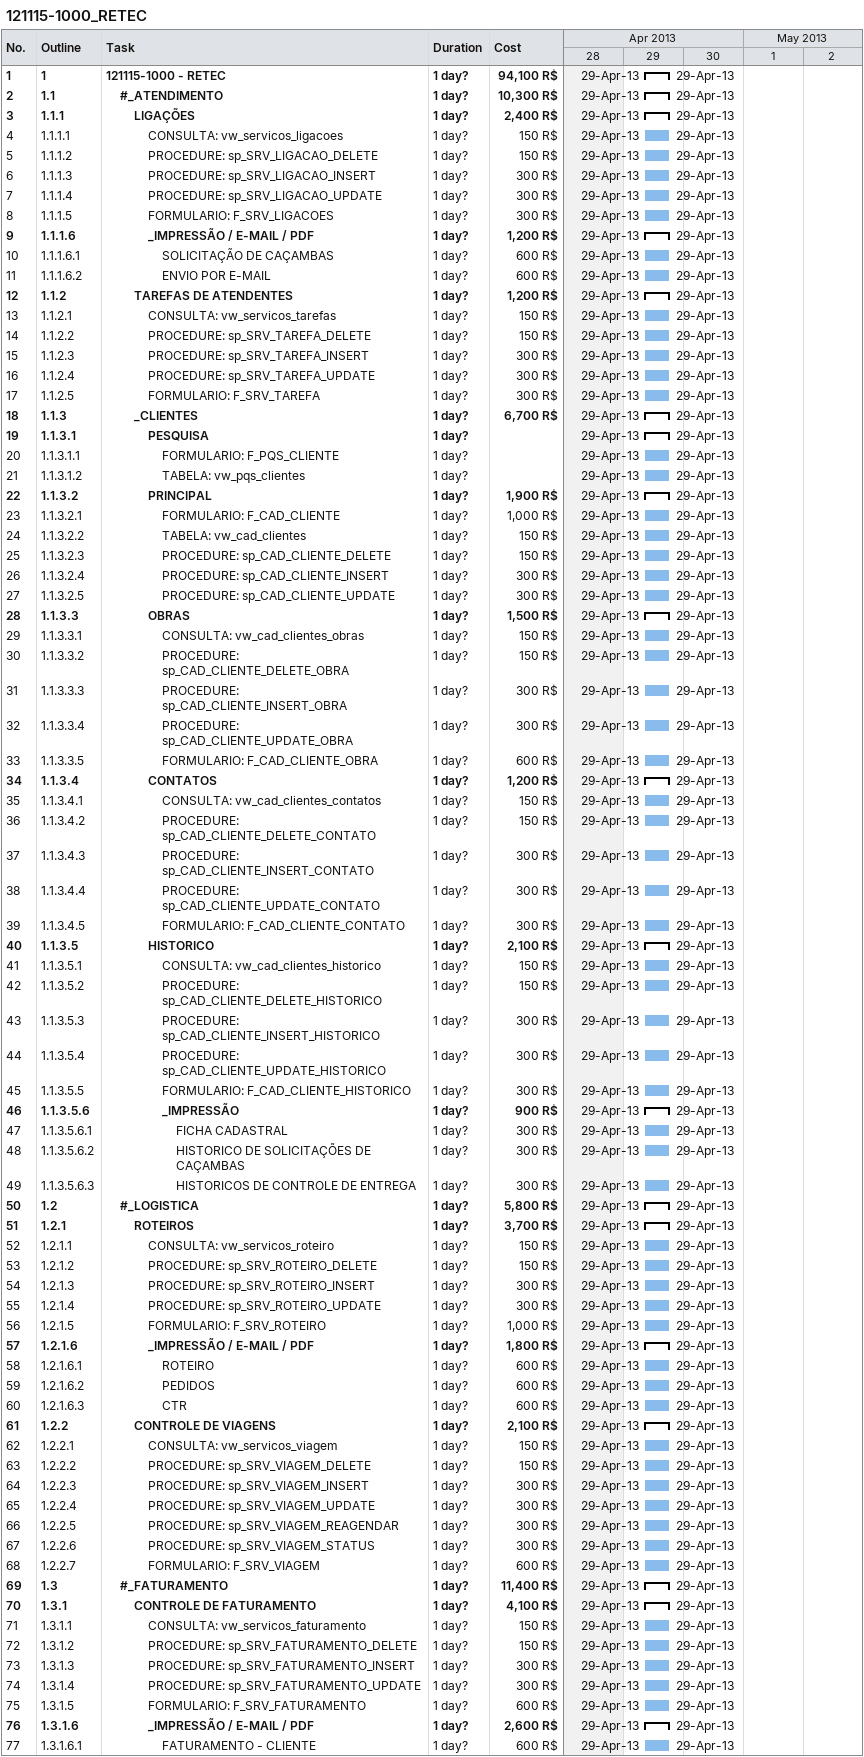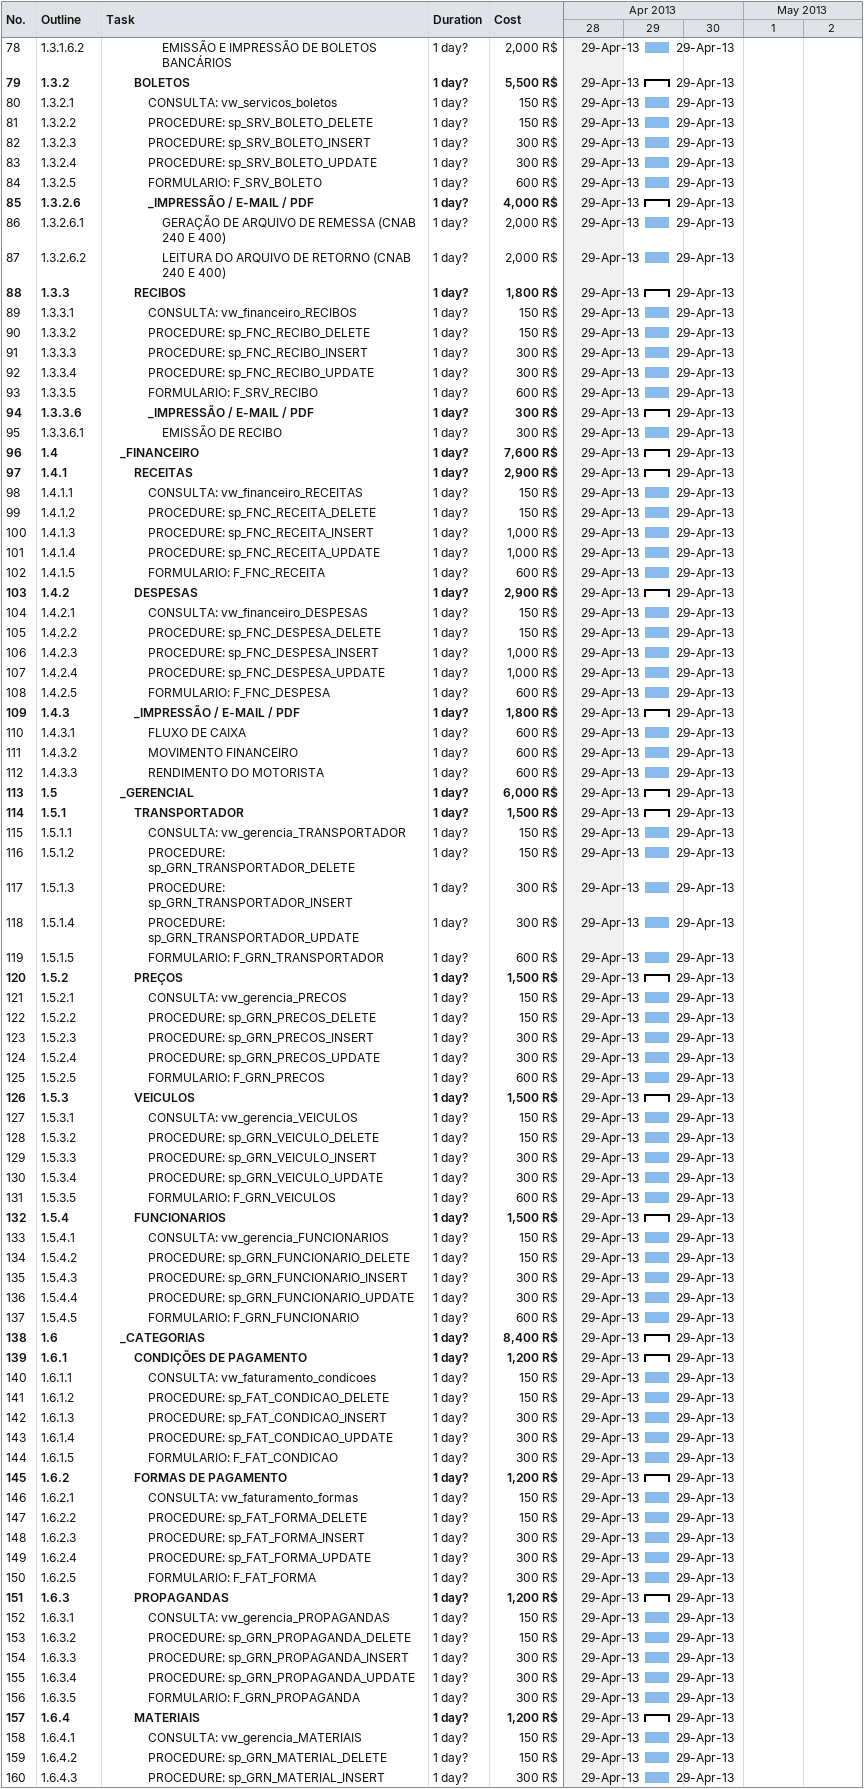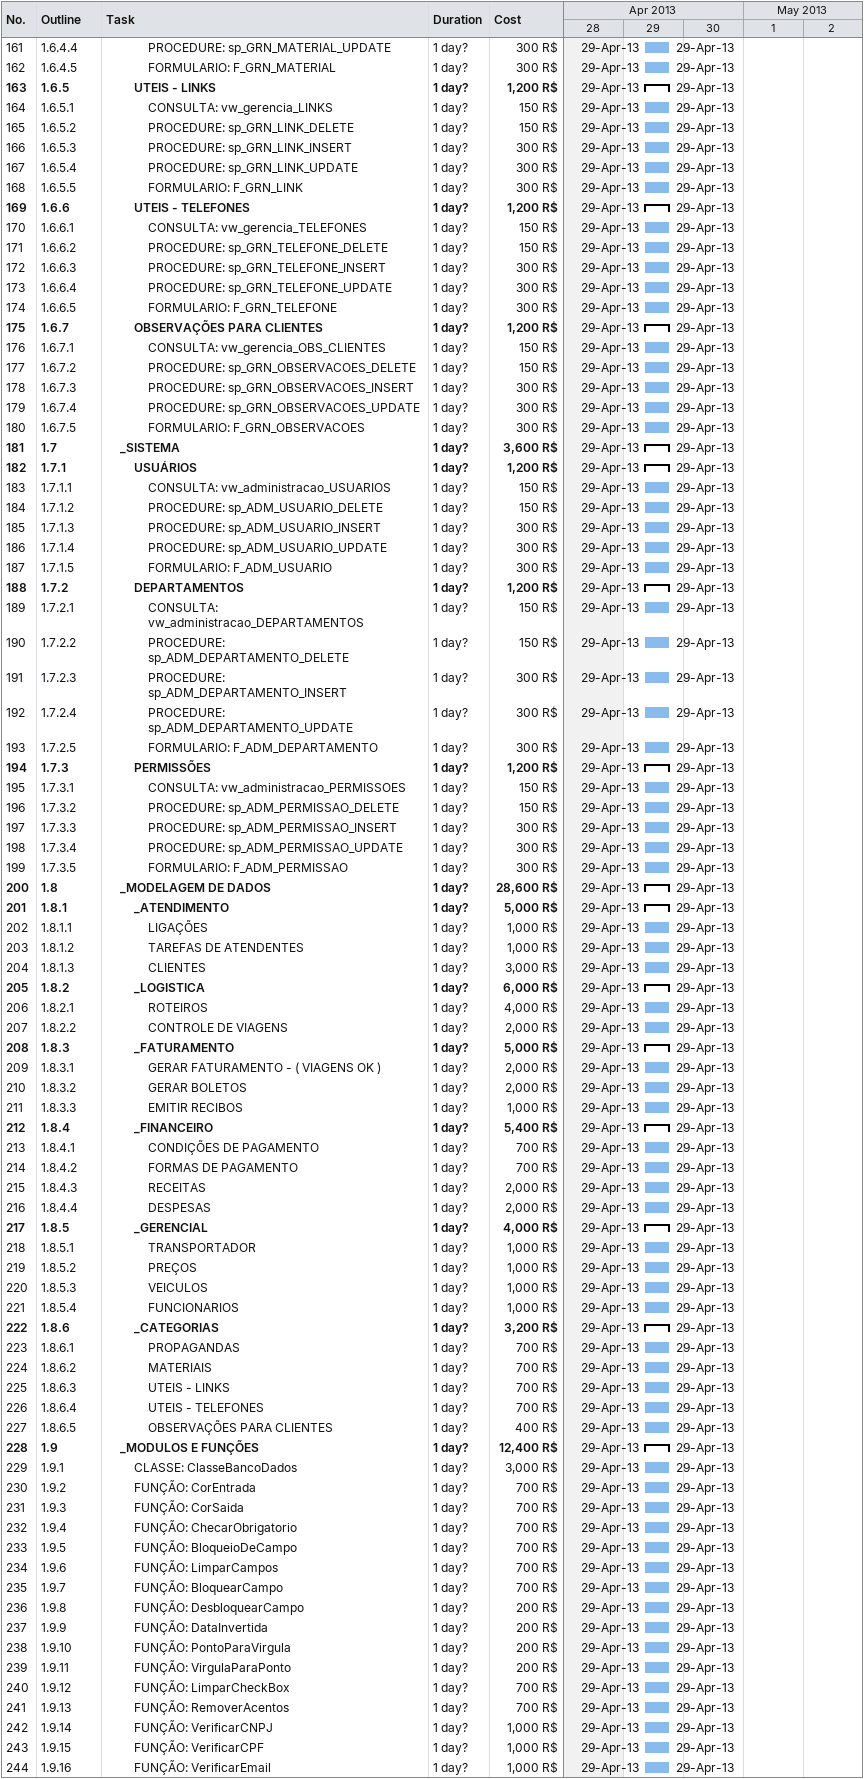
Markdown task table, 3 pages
121115-1000_RETEC

| ID | WBS | Task | Duration | Start | Finish | Cost (R$) |
|---|---|---|---|---|---|---|
| 1 | 1 | **121115-1000 - RETEC** | 1d? | 2013-04-29 | 2013-04-29 | 94100 |
| 2 | 1.1 | **#_ATENDIMENTO** | 1d? | 2013-04-29 | 2013-04-29 | 10300 |
| 3 | 1.1.1 | **LIGAÇÕES** | 1d? | 2013-04-29 | 2013-04-29 | 2400 |
| 4 | 1.1.1.1 | CONSULTA: vw_servicos_ligacoes | 1d? | 2013-04-29 | 2013-04-29 | 150 |
| 5 | 1.1.1.2 | PROCEDURE: sp_SRV_LIGACAO_DELETE | 1d? | 2013-04-29 | 2013-04-29 | 150 |
| 6 | 1.1.1.3 | PROCEDURE: sp_SRV_LIGACAO_INSERT | 1d? | 2013-04-29 | 2013-04-29 | 300 |
| 7 | 1.1.1.4 | PROCEDURE: sp_SRV_LIGACAO_UPDATE | 1d? | 2013-04-29 | 2013-04-29 | 300 |
| 8 | 1.1.1.5 | FORMULARIO: F_SRV_LIGACOES | 1d? | 2013-04-29 | 2013-04-29 | 300 |
| 9 | 1.1.1.6 | **_IMPRESSÃO / E-MAIL / PDF** | 1d? | 2013-04-29 | 2013-04-29 | 1200 |
| 10 | 1.1.1.6.1 | SOLICITAÇÃO DE CAÇAMBAS | 1d? | 2013-04-29 | 2013-04-29 | 600 |
| 11 | 1.1.1.6.2 | ENVIO POR E-MAIL | 1d? | 2013-04-29 | 2013-04-29 | 600 |
| 12 | 1.1.2 | **TAREFAS DE ATENDENTES** | 1d? | 2013-04-29 | 2013-04-29 | 1200 |
| 13 | 1.1.2.1 | CONSULTA: vw_servicos_tarefas | 1d? | 2013-04-29 | 2013-04-29 | 150 |
| 14 | 1.1.2.2 | PROCEDURE: sp_SRV_TAREFA_DELETE | 1d? | 2013-04-29 | 2013-04-29 | 150 |
| 15 | 1.1.2.3 | PROCEDURE: sp_SRV_TAREFA_INSERT | 1d? | 2013-04-29 | 2013-04-29 | 300 |
| 16 | 1.1.2.4 | PROCEDURE: sp_SRV_TAREFA_UPDATE | 1d? | 2013-04-29 | 2013-04-29 | 300 |
| 17 | 1.1.2.5 | FORMULARIO: F_SRV_TAREFA | 1d? | 2013-04-29 | 2013-04-29 | 300 |
| 18 | 1.1.3 | **_CLIENTES** | 1d? | 2013-04-29 | 2013-04-29 | 6700 |
| 19 | 1.1.3.1 | **PESQUISA** | 1d? | 2013-04-29 | 2013-04-29 |  |
| 20 | 1.1.3.1.1 | FORMULARIO: F_PQS_CLIENTE | 1d? | 2013-04-29 | 2013-04-29 |  |
| 21 | 1.1.3.1.2 | TABELA: vw_pqs_clientes | 1d? | 2013-04-29 | 2013-04-29 |  |
| 22 | 1.1.3.2 | **PRINCIPAL** | 1d? | 2013-04-29 | 2013-04-29 | 1900 |
| 23 | 1.1.3.2.1 | FORMULARIO: F_CAD_CLIENTE | 1d? | 2013-04-29 | 2013-04-29 | 1000 |
| 24 | 1.1.3.2.2 | TABELA: vw_cad_clientes | 1d? | 2013-04-29 | 2013-04-29 | 150 |
| 25 | 1.1.3.2.3 | PROCEDURE: sp_CAD_CLIENTE_DELETE | 1d? | 2013-04-29 | 2013-04-29 | 150 |
| 26 | 1.1.3.2.4 | PROCEDURE: sp_CAD_CLIENTE_INSERT | 1d? | 2013-04-29 | 2013-04-29 | 300 |
| 27 | 1.1.3.2.5 | PROCEDURE: sp_CAD_CLIENTE_UPDATE | 1d? | 2013-04-29 | 2013-04-29 | 300 |
| 28 | 1.1.3.3 | **OBRAS** | 1d? | 2013-04-29 | 2013-04-29 | 1500 |
| 29 | 1.1.3.3.1 | CONSULTA: vw_cad_clientes_obras | 1d? | 2013-04-29 | 2013-04-29 | 150 |
| 30 | 1.1.3.3.2 | PROCEDURE: sp_CAD_CLIENTE_DELETE_OBRA | 1d? | 2013-04-29 | 2013-04-29 | 150 |
| 31 | 1.1.3.3.3 | PROCEDURE: sp_CAD_CLIENTE_INSERT_OBRA | 1d? | 2013-04-29 | 2013-04-29 | 300 |
| 32 | 1.1.3.3.4 | PROCEDURE: sp_CAD_CLIENTE_UPDATE_OBRA | 1d? | 2013-04-29 | 2013-04-29 | 300 |
| 33 | 1.1.3.3.5 | FORMULARIO: F_CAD_CLIENTE_OBRA | 1d? | 2013-04-29 | 2013-04-29 | 600 |
| 34 | 1.1.3.4 | **CONTATOS** | 1d? | 2013-04-29 | 2013-04-29 | 1200 |
| 35 | 1.1.3.4.1 | CONSULTA: vw_cad_clientes_contatos | 1d? | 2013-04-29 | 2013-04-29 | 150 |
| 36 | 1.1.3.4.2 | PROCEDURE: sp_CAD_CLIENTE_DELETE_CONTATO | 1d? | 2013-04-29 | 2013-04-29 | 150 |
| 37 | 1.1.3.4.3 | PROCEDURE: sp_CAD_CLIENTE_INSERT_CONTATO | 1d? | 2013-04-29 | 2013-04-29 | 300 |
| 38 | 1.1.3.4.4 | PROCEDURE: sp_CAD_CLIENTE_UPDATE_CONTATO | 1d? | 2013-04-29 | 2013-04-29 | 300 |
| 39 | 1.1.3.4.5 | FORMULARIO: F_CAD_CLIENTE_CONTATO | 1d? | 2013-04-29 | 2013-04-29 | 300 |
| 40 | 1.1.3.5 | **HISTORICO** | 1d? | 2013-04-29 | 2013-04-29 | 2100 |
| 41 | 1.1.3.5.1 | CONSULTA: vw_cad_clientes_historico | 1d? | 2013-04-29 | 2013-04-29 | 150 |
| 42 | 1.1.3.5.2 | PROCEDURE: sp_CAD_CLIENTE_DELETE_HISTORICO | 1d? | 2013-04-29 | 2013-04-29 | 150 |
| 43 | 1.1.3.5.3 | PROCEDURE: sp_CAD_CLIENTE_INSERT_HISTORICO | 1d? | 2013-04-29 | 2013-04-29 | 300 |
| 44 | 1.1.3.5.4 | PROCEDURE: sp_CAD_CLIENTE_UPDATE_HISTORICO | 1d? | 2013-04-29 | 2013-04-29 | 300 |
| 45 | 1.1.3.5.5 | FORMULARIO: F_CAD_CLIENTE_HISTORICO | 1d? | 2013-04-29 | 2013-04-29 | 300 |
| 46 | 1.1.3.5.6 | **_IMPRESSÃO** | 1d? | 2013-04-29 | 2013-04-29 | 900 |
| 47 | 1.1.3.5.6.1 | FICHA CADASTRAL | 1d? | 2013-04-29 | 2013-04-29 | 300 |
| 48 | 1.1.3.5.6.2 | HISTORICO DE SOLICITAÇÕES DE CAÇAMBAS | 1d? | 2013-04-29 | 2013-04-29 | 300 |
| 49 | 1.1.3.5.6.3 | HISTORICOS DE CONTROLE DE ENTREGA | 1d? | 2013-04-29 | 2013-04-29 | 300 |
| 50 | 1.2 | **#_LOGISTICA** | 1d? | 2013-04-29 | 2013-04-29 | 5800 |
| 51 | 1.2.1 | **ROTEIROS** | 1d? | 2013-04-29 | 2013-04-29 | 3700 |
| 52 | 1.2.1.1 | CONSULTA: vw_servicos_roteiro | 1d? | 2013-04-29 | 2013-04-29 | 150 |
| 53 | 1.2.1.2 | PROCEDURE: sp_SRV_ROTEIRO_DELETE | 1d? | 2013-04-29 | 2013-04-29 | 150 |
| 54 | 1.2.1.3 | PROCEDURE: sp_SRV_ROTEIRO_INSERT | 1d? | 2013-04-29 | 2013-04-29 | 300 |
| 55 | 1.2.1.4 | PROCEDURE: sp_SRV_ROTEIRO_UPDATE | 1d? | 2013-04-29 | 2013-04-29 | 300 |
| 56 | 1.2.1.5 | FORMULARIO: F_SRV_ROTEIRO | 1d? | 2013-04-29 | 2013-04-29 | 1000 |
| 57 | 1.2.1.6 | **_IMPRESSÃO / E-MAIL / PDF** | 1d? | 2013-04-29 | 2013-04-29 | 1800 |
| 58 | 1.2.1.6.1 | ROTEIRO | 1d? | 2013-04-29 | 2013-04-29 | 600 |
| 59 | 1.2.1.6.2 | PEDIDOS | 1d? | 2013-04-29 | 2013-04-29 | 600 |
| 60 | 1.2.1.6.3 | CTR | 1d? | 2013-04-29 | 2013-04-29 | 600 |
| 61 | 1.2.2 | **CONTROLE DE VIAGENS** | 1d? | 2013-04-29 | 2013-04-29 | 2100 |
| 62 | 1.2.2.1 | CONSULTA: vw_servicos_viagem | 1d? | 2013-04-29 | 2013-04-29 | 150 |
| 63 | 1.2.2.2 | PROCEDURE: sp_SRV_VIAGEM_DELETE | 1d? | 2013-04-29 | 2013-04-29 | 150 |
| 64 | 1.2.2.3 | PROCEDURE: sp_SRV_VIAGEM_INSERT | 1d? | 2013-04-29 | 2013-04-29 | 300 |
| 65 | 1.2.2.4 | PROCEDURE: sp_SRV_VIAGEM_UPDATE | 1d? | 2013-04-29 | 2013-04-29 | 300 |
| 66 | 1.2.2.5 | PROCEDURE: sp_SRV_VIAGEM_REAGENDAR | 1d? | 2013-04-29 | 2013-04-29 | 300 |
| 67 | 1.2.2.6 | PROCEDURE: sp_SRV_VIAGEM_STATUS | 1d? | 2013-04-29 | 2013-04-29 | 300 |
| 68 | 1.2.2.7 | FORMULARIO: F_SRV_VIAGEM | 1d? | 2013-04-29 | 2013-04-29 | 600 |
| 69 | 1.3 | **#_FATURAMENTO** | 1d? | 2013-04-29 | 2013-04-29 | 11400 |
| 70 | 1.3.1 | **CONTROLE DE FATURAMENTO** | 1d? | 2013-04-29 | 2013-04-29 | 4100 |
| 71 | 1.3.1.1 | CONSULTA: vw_servicos_faturamento | 1d? | 2013-04-29 | 2013-04-29 | 150 |
| 72 | 1.3.1.2 | PROCEDURE: sp_SRV_FATURAMENTO_DELETE | 1d? | 2013-04-29 | 2013-04-29 | 150 |
| 73 | 1.3.1.3 | PROCEDURE: sp_SRV_FATURAMENTO_INSERT | 1d? | 2013-04-29 | 2013-04-29 | 300 |
| 74 | 1.3.1.4 | PROCEDURE: sp_SRV_FATURAMENTO_UPDATE | 1d? | 2013-04-29 | 2013-04-29 | 300 |
| 75 | 1.3.1.5 | FORMULARIO: F_SRV_FATURAMENTO | 1d? | 2013-04-29 | 2013-04-29 | 600 |
| 76 | 1.3.1.6 | **_IMPRESSÃO / E-MAIL / PDF** | 1d? | 2013-04-29 | 2013-04-29 | 2600 |
| 77 | 1.3.1.6.1 | FATURAMENTO - CLIENTE | 1d? | 2013-04-29 | 2013-04-29 | 600 |
| 78 | 1.3.1.6.2 | EMISSÃO E IMPRESSÃO DE BOLETOS BANCÁRIOS | 1d? | 2013-04-29 | 2013-04-29 | 2000 |
| 79 | 1.3.2 | **BOLETOS** | 1d? | 2013-04-29 | 2013-04-29 | 5500 |
| 80 | 1.3.2.1 | CONSULTA: vw_servicos_boletos | 1d? | 2013-04-29 | 2013-04-29 | 150 |
| 81 | 1.3.2.2 | PROCEDURE: sp_SRV_BOLETO_DELETE | 1d? | 2013-04-29 | 2013-04-29 | 150 |
| 82 | 1.3.2.3 | PROCEDURE: sp_SRV_BOLETO_INSERT | 1d? | 2013-04-29 | 2013-04-29 | 300 |
| 83 | 1.3.2.4 | PROCEDURE: sp_SRV_BOLETO_UPDATE | 1d? | 2013-04-29 | 2013-04-29 | 300 |
| 84 | 1.3.2.5 | FORMULARIO: F_SRV_BOLETO | 1d? | 2013-04-29 | 2013-04-29 | 600 |
| 85 | 1.3.2.6 | **_IMPRESSÃO / E-MAIL / PDF** | 1d? | 2013-04-29 | 2013-04-29 | 4000 |
| 86 | 1.3.2.6.1 | GERAÇÃO DE ARQUIVO DE REMESSA (CNAB 240 E 400) | 1d? | 2013-04-29 | 2013-04-29 | 2000 |
| 87 | 1.3.2.6.2 | LEITURA DO ARQUIVO DE RETORNO (CNAB 240 E 400) | 1d? | 2013-04-29 | 2013-04-29 | 2000 |
| 88 | 1.3.3 | **RECIBOS** | 1d? | 2013-04-29 | 2013-04-29 | 1800 |
| 89 | 1.3.3.1 | CONSULTA: vw_financeiro_RECIBOS | 1d? | 2013-04-29 | 2013-04-29 | 150 |
| 90 | 1.3.3.2 | PROCEDURE: sp_FNC_RECIBO_DELETE | 1d? | 2013-04-29 | 2013-04-29 | 150 |
| 91 | 1.3.3.3 | PROCEDURE: sp_FNC_RECIBO_INSERT | 1d? | 2013-04-29 | 2013-04-29 | 300 |
| 92 | 1.3.3.4 | PROCEDURE: sp_FNC_RECIBO_UPDATE | 1d? | 2013-04-29 | 2013-04-29 | 300 |
| 93 | 1.3.3.5 | FORMULARIO: F_SRV_RECIBO | 1d? | 2013-04-29 | 2013-04-29 | 600 |
| 94 | 1.3.3.6 | **_IMPRESSÃO / E-MAIL / PDF** | 1d? | 2013-04-29 | 2013-04-29 | 300 |
| 95 | 1.3.3.6.1 | EMISSÃO DE RECIBO | 1d? | 2013-04-29 | 2013-04-29 | 300 |
| 96 | 1.4 | **_FINANCEIRO** | 1d? | 2013-04-29 | 2013-04-29 | 7600 |
| 97 | 1.4.1 | **RECEITAS** | 1d? | 2013-04-29 | 2013-04-29 | 2900 |
| 98 | 1.4.1.1 | CONSULTA: vw_financeiro_RECEITAS | 1d? | 2013-04-29 | 2013-04-29 | 150 |
| 99 | 1.4.1.2 | PROCEDURE: sp_FNC_RECEITA_DELETE | 1d? | 2013-04-29 | 2013-04-29 | 150 |
| 100 | 1.4.1.3 | PROCEDURE: sp_FNC_RECEITA_INSERT | 1d? | 2013-04-29 | 2013-04-29 | 1000 |
| 101 | 1.4.1.4 | PROCEDURE: sp_FNC_RECEITA_UPDATE | 1d? | 2013-04-29 | 2013-04-29 | 1000 |
| 102 | 1.4.1.5 | FORMULARIO: F_FNC_RECEITA | 1d? | 2013-04-29 | 2013-04-29 | 600 |
| 103 | 1.4.2 | **DESPESAS** | 1d? | 2013-04-29 | 2013-04-29 | 2900 |
| 104 | 1.4.2.1 | CONSULTA: vw_financeiro_DESPESAS | 1d? | 2013-04-29 | 2013-04-29 | 150 |
| 105 | 1.4.2.2 | PROCEDURE: sp_FNC_DESPESA_DELETE | 1d? | 2013-04-29 | 2013-04-29 | 150 |
| 106 | 1.4.2.3 | PROCEDURE: sp_FNC_DESPESA_INSERT | 1d? | 2013-04-29 | 2013-04-29 | 1000 |
| 107 | 1.4.2.4 | PROCEDURE: sp_FNC_DESPESA_UPDATE | 1d? | 2013-04-29 | 2013-04-29 | 1000 |
| 108 | 1.4.2.5 | FORMULARIO: F_FNC_DESPESA | 1d? | 2013-04-29 | 2013-04-29 | 600 |
| 109 | 1.4.3 | **_IMPRESSÃO / E-MAIL / PDF** | 1d? | 2013-04-29 | 2013-04-29 | 1800 |
| 110 | 1.4.3.1 | FLUXO DE CAIXA | 1d? | 2013-04-29 | 2013-04-29 | 600 |
| 111 | 1.4.3.2 | MOVIMENTO FINANCEIRO | 1d? | 2013-04-29 | 2013-04-29 | 600 |
| 112 | 1.4.3.3 | RENDIMENTO DO MOTORISTA | 1d? | 2013-04-29 | 2013-04-29 | 600 |
| 113 | 1.5 | **_GERENCIAL** | 1d? | 2013-04-29 | 2013-04-29 | 6000 |
| 114 | 1.5.1 | **TRANSPORTADOR** | 1d? | 2013-04-29 | 2013-04-29 | 1500 |
| 115 | 1.5.1.1 | CONSULTA: vw_gerencia_TRANSPORTADOR | 1d? | 2013-04-29 | 2013-04-29 | 150 |
| 116 | 1.5.1.2 | PROCEDURE: sp_GRN_TRANSPORTADOR_DELETE | 1d? | 2013-04-29 | 2013-04-29 | 150 |
| 117 | 1.5.1.3 | PROCEDURE: sp_GRN_TRANSPORTADOR_INSERT | 1d? | 2013-04-29 | 2013-04-29 | 300 |
| 118 | 1.5.1.4 | PROCEDURE: sp_GRN_TRANSPORTADOR_UPDATE | 1d? | 2013-04-29 | 2013-04-29 | 300 |
| 119 | 1.5.1.5 | FORMULARIO: F_GRN_TRANSPORTADOR | 1d? | 2013-04-29 | 2013-04-29 | 600 |
| 120 | 1.5.2 | **PREÇOS** | 1d? | 2013-04-29 | 2013-04-29 | 1500 |
| 121 | 1.5.2.1 | CONSULTA: vw_gerencia_PRECOS | 1d? | 2013-04-29 | 2013-04-29 | 150 |
| 122 | 1.5.2.2 | PROCEDURE: sp_GRN_PRECOS_DELETE | 1d? | 2013-04-29 | 2013-04-29 | 150 |
| 123 | 1.5.2.3 | PROCEDURE: sp_GRN_PRECOS_INSERT | 1d? | 2013-04-29 | 2013-04-29 | 300 |
| 124 | 1.5.2.4 | PROCEDURE: sp_GRN_PRECOS_UPDATE | 1d? | 2013-04-29 | 2013-04-29 | 300 |
| 125 | 1.5.2.5 | FORMULARIO: F_GRN_PRECOS | 1d? | 2013-04-29 | 2013-04-29 | 600 |
| 126 | 1.5.3 | **VEICULOS** | 1d? | 2013-04-29 | 2013-04-29 | 1500 |
| 127 | 1.5.3.1 | CONSULTA: vw_gerencia_VEICULOS | 1d? | 2013-04-29 | 2013-04-29 | 150 |
| 128 | 1.5.3.2 | PROCEDURE: sp_GRN_VEICULO_DELETE | 1d? | 2013-04-29 | 2013-04-29 | 150 |
| 129 | 1.5.3.3 | PROCEDURE: sp_GRN_VEICULO_INSERT | 1d? | 2013-04-29 | 2013-04-29 | 300 |
| 130 | 1.5.3.4 | PROCEDURE: sp_GRN_VEICULO_UPDATE | 1d? | 2013-04-29 | 2013-04-29 | 300 |
| 131 | 1.5.3.5 | FORMULARIO: F_GRN_VEICULOS | 1d? | 2013-04-29 | 2013-04-29 | 600 |
| 132 | 1.5.4 | **FUNCIONARIOS** | 1d? | 2013-04-29 | 2013-04-29 | 1500 |
| 133 | 1.5.4.1 | CONSULTA: vw_gerencia_FUNCIONARIOS | 1d? | 2013-04-29 | 2013-04-29 | 150 |
| 134 | 1.5.4.2 | PROCEDURE: sp_GRN_FUNCIONARIO_DELETE | 1d? | 2013-04-29 | 2013-04-29 | 150 |
| 135 | 1.5.4.3 | PROCEDURE: sp_GRN_FUNCIONARIO_INSERT | 1d? | 2013-04-29 | 2013-04-29 | 300 |
| 136 | 1.5.4.4 | PROCEDURE: sp_GRN_FUNCIONARIO_UPDATE | 1d? | 2013-04-29 | 2013-04-29 | 300 |
| 137 | 1.5.4.5 | FORMULARIO: F_GRN_FUNCIONARIO | 1d? | 2013-04-29 | 2013-04-29 | 600 |
| 138 | 1.6 | **_CATEGORIAS** | 1d? | 2013-04-29 | 2013-04-29 | 8400 |
| 139 | 1.6.1 | **CONDIÇÕES DE PAGAMENTO** | 1d? | 2013-04-29 | 2013-04-29 | 1200 |
| 140 | 1.6.1.1 | CONSULTA: vw_faturamento_condicoes | 1d? | 2013-04-29 | 2013-04-29 | 150 |
| 141 | 1.6.1.2 | PROCEDURE: sp_FAT_CONDICAO_DELETE | 1d? | 2013-04-29 | 2013-04-29 | 150 |
| 142 | 1.6.1.3 | PROCEDURE: sp_FAT_CONDICAO_INSERT | 1d? | 2013-04-29 | 2013-04-29 | 300 |
| 143 | 1.6.1.4 | PROCEDURE: sp_FAT_CONDICAO_UPDATE | 1d? | 2013-04-29 | 2013-04-29 | 300 |
| 144 | 1.6.1.5 | FORMULARIO: F_FAT_CONDICAO | 1d? | 2013-04-29 | 2013-04-29 | 300 |
| 145 | 1.6.2 | **FORMAS DE PAGAMENTO** | 1d? | 2013-04-29 | 2013-04-29 | 1200 |
| 146 | 1.6.2.1 | CONSULTA: vw_faturamento_formas | 1d? | 2013-04-29 | 2013-04-29 | 150 |
| 147 | 1.6.2.2 | PROCEDURE: sp_FAT_FORMA_DELETE | 1d? | 2013-04-29 | 2013-04-29 | 150 |
| 148 | 1.6.2.3 | PROCEDURE: sp_FAT_FORMA_INSERT | 1d? | 2013-04-29 | 2013-04-29 | 300 |
| 149 | 1.6.2.4 | PROCEDURE: sp_FAT_FORMA_UPDATE | 1d? | 2013-04-29 | 2013-04-29 | 300 |
| 150 | 1.6.2.5 | FORMULARIO: F_FAT_FORMA | 1d? | 2013-04-29 | 2013-04-29 | 300 |
| 151 | 1.6.3 | **PROPAGANDAS** | 1d? | 2013-04-29 | 2013-04-29 | 1200 |
| 152 | 1.6.3.1 | CONSULTA: vw_gerencia_PROPAGANDAS | 1d? | 2013-04-29 | 2013-04-29 | 150 |
| 153 | 1.6.3.2 | PROCEDURE: sp_GRN_PROPAGANDA_DELETE | 1d? | 2013-04-29 | 2013-04-29 | 150 |
| 154 | 1.6.3.3 | PROCEDURE: sp_GRN_PROPAGANDA_INSERT | 1d? | 2013-04-29 | 2013-04-29 | 300 |
| 155 | 1.6.3.4 | PROCEDURE: sp_GRN_PROPAGANDA_UPDATE | 1d? | 2013-04-29 | 2013-04-29 | 300 |
| 156 | 1.6.3.5 | FORMULARIO: F_GRN_PROPAGANDA | 1d? | 2013-04-29 | 2013-04-29 | 300 |
| 157 | 1.6.4 | **MATERIAIS** | 1d? | 2013-04-29 | 2013-04-29 | 1200 |
| 158 | 1.6.4.1 | CONSULTA: vw_gerencia_MATERIAIS | 1d? | 2013-04-29 | 2013-04-29 | 150 |
| 159 | 1.6.4.2 | PROCEDURE: sp_GRN_MATERIAL_DELETE | 1d? | 2013-04-29 | 2013-04-29 | 150 |
| 160 | 1.6.4.3 | PROCEDURE: sp_GRN_MATERIAL_INSERT | 1d? | 2013-04-29 | 2013-04-29 | 300 |
| 161 | 1.6.4.4 | PROCEDURE: sp_GRN_MATERIAL_UPDATE | 1d? | 2013-04-29 | 2013-04-29 | 300 |
| 162 | 1.6.4.5 | FORMULARIO: F_GRN_MATERIAL | 1d? | 2013-04-29 | 2013-04-29 | 300 |
| 163 | 1.6.5 | **UTEIS - LINKS** | 1d? | 2013-04-29 | 2013-04-29 | 1200 |
| 164 | 1.6.5.1 | CONSULTA: vw_gerencia_LINKS | 1d? | 2013-04-29 | 2013-04-29 | 150 |
| 165 | 1.6.5.2 | PROCEDURE: sp_GRN_LINK_DELETE | 1d? | 2013-04-29 | 2013-04-29 | 150 |
| 166 | 1.6.5.3 | PROCEDURE: sp_GRN_LINK_INSERT | 1d? | 2013-04-29 | 2013-04-29 | 300 |
| 167 | 1.6.5.4 | PROCEDURE: sp_GRN_LINK_UPDATE | 1d? | 2013-04-29 | 2013-04-29 | 300 |
| 168 | 1.6.5.5 | FORMULARIO: F_GRN_LINK | 1d? | 2013-04-29 | 2013-04-29 | 300 |
| 169 | 1.6.6 | **UTEIS - TELEFONES** | 1d? | 2013-04-29 | 2013-04-29 | 1200 |
| 170 | 1.6.6.1 | CONSULTA: vw_gerencia_TELEFONES | 1d? | 2013-04-29 | 2013-04-29 | 150 |
| 171 | 1.6.6.2 | PROCEDURE: sp_GRN_TELEFONE_DELETE | 1d? | 2013-04-29 | 2013-04-29 | 150 |
| 172 | 1.6.6.3 | PROCEDURE: sp_GRN_TELEFONE_INSERT | 1d? | 2013-04-29 | 2013-04-29 | 300 |
| 173 | 1.6.6.4 | PROCEDURE: sp_GRN_TELEFONE_UPDATE | 1d? | 2013-04-29 | 2013-04-29 | 300 |
| 174 | 1.6.6.5 | FORMULARIO: F_GRN_TELEFONE | 1d? | 2013-04-29 | 2013-04-29 | 300 |
| 175 | 1.6.7 | **OBSERVAÇÕES PARA CLIENTES** | 1d? | 2013-04-29 | 2013-04-29 | 1200 |
| 176 | 1.6.7.1 | CONSULTA: vw_gerencia_OBS_CLIENTES | 1d? | 2013-04-29 | 2013-04-29 | 150 |
| 177 | 1.6.7.2 | PROCEDURE: sp_GRN_OBSERVACOES_DELETE | 1d? | 2013-04-29 | 2013-04-29 | 150 |
| 178 | 1.6.7.3 | PROCEDURE: sp_GRN_OBSERVACOES_INSERT | 1d? | 2013-04-29 | 2013-04-29 | 300 |
| 179 | 1.6.7.4 | PROCEDURE: sp_GRN_OBSERVACOES_UPDATE | 1d? | 2013-04-29 | 2013-04-29 | 300 |
| 180 | 1.6.7.5 | FORMULARIO: F_GRN_OBSERVACOES | 1d? | 2013-04-29 | 2013-04-29 | 300 |
| 181 | 1.7 | **_SISTEMA** | 1d? | 2013-04-29 | 2013-04-29 | 3600 |
| 182 | 1.7.1 | **USUÁRIOS** | 1d? | 2013-04-29 | 2013-04-29 | 1200 |
| 183 | 1.7.1.1 | CONSULTA: vw_administracao_USUARIOS | 1d? | 2013-04-29 | 2013-04-29 | 150 |
| 184 | 1.7.1.2 | PROCEDURE: sp_ADM_USUARIO_DELETE | 1d? | 2013-04-29 | 2013-04-29 | 150 |
| 185 | 1.7.1.3 | PROCEDURE: sp_ADM_USUARIO_INSERT | 1d? | 2013-04-29 | 2013-04-29 | 300 |
| 186 | 1.7.1.4 | PROCEDURE: sp_ADM_USUARIO_UPDATE | 1d? | 2013-04-29 | 2013-04-29 | 300 |
| 187 | 1.7.1.5 | FORMULARIO: F_ADM_USUARIO | 1d? | 2013-04-29 | 2013-04-29 | 300 |
| 188 | 1.7.2 | **DEPARTAMENTOS** | 1d? | 2013-04-29 | 2013-04-29 | 1200 |
| 189 | 1.7.2.1 | CONSULTA: vw_administracao_DEPARTAMENTOS | 1d? | 2013-04-29 | 2013-04-29 | 150 |
| 190 | 1.7.2.2 | PROCEDURE: sp_ADM_DEPARTAMENTO_DELETE | 1d? | 2013-04-29 | 2013-04-29 | 150 |
| 191 | 1.7.2.3 | PROCEDURE: sp_ADM_DEPARTAMENTO_INSERT | 1d? | 2013-04-29 | 2013-04-29 | 300 |
| 192 | 1.7.2.4 | PROCEDURE: sp_ADM_DEPARTAMENTO_UPDATE | 1d? | 2013-04-29 | 2013-04-29 | 300 |
| 193 | 1.7.2.5 | FORMULARIO: F_ADM_DEPARTAMENTO | 1d? | 2013-04-29 | 2013-04-29 | 300 |
| 194 | 1.7.3 | **PERMISSÕES** | 1d? | 2013-04-29 | 2013-04-29 | 1200 |
| 195 | 1.7.3.1 | CONSULTA: vw_administracao_PERMISSOES | 1d? | 2013-04-29 | 2013-04-29 | 150 |
| 196 | 1.7.3.2 | PROCEDURE: sp_ADM_PERMISSAO_DELETE | 1d? | 2013-04-29 | 2013-04-29 | 150 |
| 197 | 1.7.3.3 | PROCEDURE: sp_ADM_PERMISSAO_INSERT | 1d? | 2013-04-29 | 2013-04-29 | 300 |
| 198 | 1.7.3.4 | PROCEDURE: sp_ADM_PERMISSAO_UPDATE | 1d? | 2013-04-29 | 2013-04-29 | 300 |
| 199 | 1.7.3.5 | FORMULARIO: F_ADM_PERMISSAO | 1d? | 2013-04-29 | 2013-04-29 | 300 |
| 200 | 1.8 | **_MODELAGEM DE DADOS** | 1d? | 2013-04-29 | 2013-04-29 | 28600 |
| 201 | 1.8.1 | **_ATENDIMENTO** | 1d? | 2013-04-29 | 2013-04-29 | 5000 |
| 202 | 1.8.1.1 | LIGAÇÕES | 1d? | 2013-04-29 | 2013-04-29 | 1000 |
| 203 | 1.8.1.2 | TAREFAS DE ATENDENTES | 1d? | 2013-04-29 | 2013-04-29 | 1000 |
| 204 | 1.8.1.3 | CLIENTES | 1d? | 2013-04-29 | 2013-04-29 | 3000 |
| 205 | 1.8.2 | **_LOGISTICA** | 1d? | 2013-04-29 | 2013-04-29 | 6000 |
| 206 | 1.8.2.1 | ROTEIROS | 1d? | 2013-04-29 | 2013-04-29 | 4000 |
| 207 | 1.8.2.2 | CONTROLE DE VIAGENS | 1d? | 2013-04-29 | 2013-04-29 | 2000 |
| 208 | 1.8.3 | **_FATURAMENTO** | 1d? | 2013-04-29 | 2013-04-29 | 5000 |
| 209 | 1.8.3.1 | GERAR FATURAMENTO - ( VIAGENS OK ) | 1d? | 2013-04-29 | 2013-04-29 | 2000 |
| 210 | 1.8.3.2 | GERAR BOLETOS | 1d? | 2013-04-29 | 2013-04-29 | 2000 |
| 211 | 1.8.3.3 | EMITIR RECIBOS | 1d? | 2013-04-29 | 2013-04-29 | 1000 |
| 212 | 1.8.4 | **_FINANCEIRO** | 1d? | 2013-04-29 | 2013-04-29 | 5400 |
| 213 | 1.8.4.1 | CONDIÇÕES DE PAGAMENTO | 1d? | 2013-04-29 | 2013-04-29 | 700 |
| 214 | 1.8.4.2 | FORMAS DE PAGAMENTO | 1d? | 2013-04-29 | 2013-04-29 | 700 |
| 215 | 1.8.4.3 | RECEITAS | 1d? | 2013-04-29 | 2013-04-29 | 2000 |
| 216 | 1.8.4.4 | DESPESAS | 1d? | 2013-04-29 | 2013-04-29 | 2000 |
| 217 | 1.8.5 | **_GERENCIAL** | 1d? | 2013-04-29 | 2013-04-29 | 4000 |
| 218 | 1.8.5.1 | TRANSPORTADOR | 1d? | 2013-04-29 | 2013-04-29 | 1000 |
| 219 | 1.8.5.2 | PREÇOS | 1d? | 2013-04-29 | 2013-04-29 | 1000 |
| 220 | 1.8.5.3 | VEICULOS | 1d? | 2013-04-29 | 2013-04-29 | 1000 |
| 221 | 1.8.5.4 | FUNCIONARIOS | 1d? | 2013-04-29 | 2013-04-29 | 1000 |
| 222 | 1.8.6 | **_CATEGORIAS** | 1d? | 2013-04-29 | 2013-04-29 | 3200 |
| 223 | 1.8.6.1 | PROPAGANDAS | 1d? | 2013-04-29 | 2013-04-29 | 700 |
| 224 | 1.8.6.2 | MATERIAIS | 1d? | 2013-04-29 | 2013-04-29 | 700 |
| 225 | 1.8.6.3 | UTEIS - LINKS | 1d? | 2013-04-29 | 2013-04-29 | 700 |
| 226 | 1.8.6.4 | UTEIS - TELEFONES | 1d? | 2013-04-29 | 2013-04-29 | 700 |
| 227 | 1.8.6.5 | OBSERVAÇÕES PARA CLIENTES | 1d? | 2013-04-29 | 2013-04-29 | 400 |
| 228 | 1.9 | **_MODULOS E FUNÇÕES** | 1d? | 2013-04-29 | 2013-04-29 | 12400 |
| 229 | 1.9.1 | CLASSE: ClasseBancoDados | 1d? | 2013-04-29 | 2013-04-29 | 3000 |
| 230 | 1.9.2 | FUNÇÃO: CorEntrada | 1d? | 2013-04-29 | 2013-04-29 | 700 |
| 231 | 1.9.3 | FUNÇÃO: CorSaida | 1d? | 2013-04-29 | 2013-04-29 | 700 |
| 232 | 1.9.4 | FUNÇÃO: ChecarObrigatorio | 1d? | 2013-04-29 | 2013-04-29 | 700 |
| 233 | 1.9.5 | FUNÇÃO: BloqueioDeCampo | 1d? | 2013-04-29 | 2013-04-29 | 700 |
| 234 | 1.9.6 | FUNÇÃO: LimparCampos | 1d? | 2013-04-29 | 2013-04-29 | 700 |
| 235 | 1.9.7 | FUNÇÃO: BloquearCampo | 1d? | 2013-04-29 | 2013-04-29 | 700 |
| 236 | 1.9.8 | FUNÇÃO: DesbloquearCampo | 1d? | 2013-04-29 | 2013-04-29 | 200 |
| 237 | 1.9.9 | FUNÇÃO: DataInvertida | 1d? | 2013-04-29 | 2013-04-29 | 200 |
| 238 | 1.9.10 | FUNÇÃO: PontoParaVirgula | 1d? | 2013-04-29 | 2013-04-29 | 200 |
| 239 | 1.9.11 | FUNÇÃO: VirgulaParaPonto | 1d? | 2013-04-29 | 2013-04-29 | 200 |
| 240 | 1.9.12 | FUNÇÃO: LimparCheckBox | 1d? | 2013-04-29 | 2013-04-29 | 700 |
| 241 | 1.9.13 | FUNÇÃO: RemoverAcentos | 1d? | 2013-04-29 | 2013-04-29 | 700 |
| 242 | 1.9.14 | FUNÇÃO: VerificarCNPJ | 1d? | 2013-04-29 | 2013-04-29 | 1000 |
| 243 | 1.9.15 | FUNÇÃO: VerificarCPF | 1d? | 2013-04-29 | 2013-04-29 | 1000 |
| 244 | 1.9.16 | FUNÇÃO: VerificarEmail | 1d? | 2013-04-29 | 2013-04-29 | 1000 |
